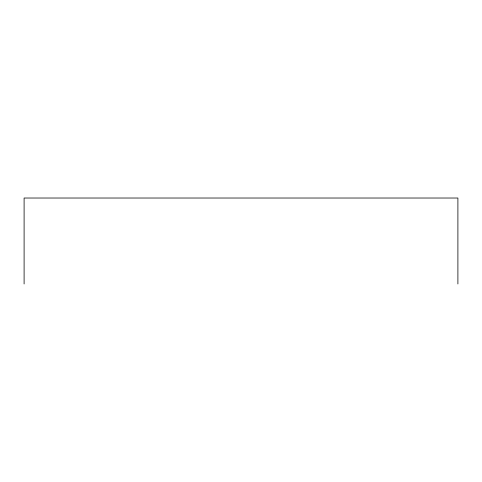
<?xml version="1.0" encoding="UTF-8"?>
<svg xmlns="http://www.w3.org/2000/svg" width="482" height="482" viewBox="0 0 482 482"><rect width="100%" height="100%" fill="white"/><g stroke="black" fill="none" stroke-linecap="round" stroke-linejoin="round"><path stroke-width="0.72" d="M457.9 283.976L457.9 198.024L24.1 198.024L24.1 283.976"/></g></svg>
